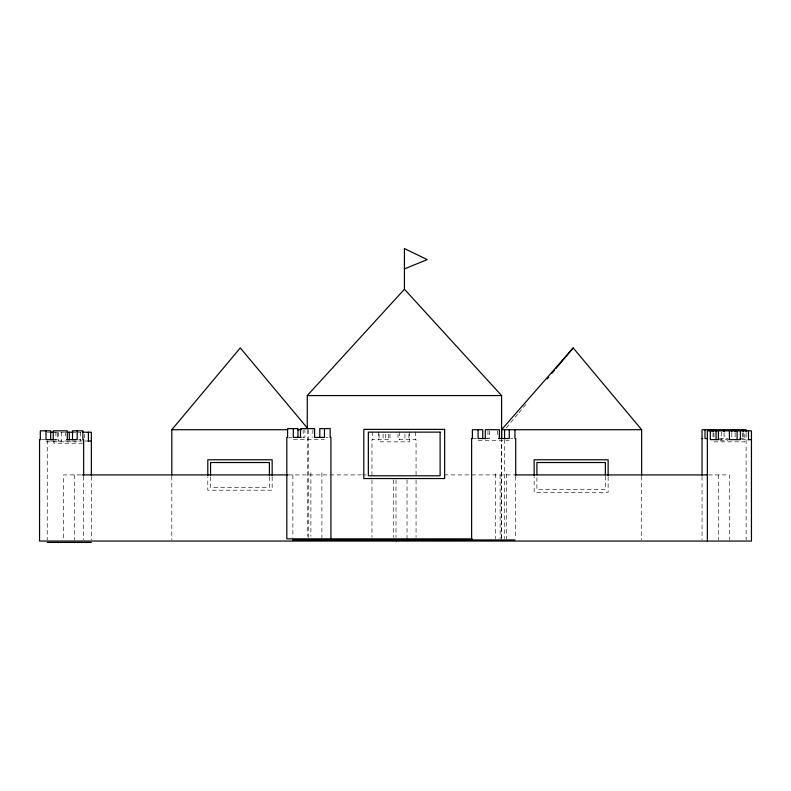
<?xml version="1.0" encoding="UTF-8"?>
<svg xmlns="http://www.w3.org/2000/svg" width="791" height="791" viewBox="0 0 791 791"><rect width="100%" height="100%" fill="white"/><g stroke="black" fill="none" stroke-linecap="round" stroke-linejoin="round"><path stroke-width="0.59" stroke-dasharray="3.96 2.97" d="M506.289 427.832L518.095 413.733M518.886 412.793L527.538 402.451M47.252 432.212L49.457 432.212M53.709 432.212L65.871 432.212M74.225 432.212L76.084 432.212M77.014 432.212L82.6 432.212M288.646 437.413L291.839 437.413M302.696 437.413L304.881 437.413L304.881 429.701M325.912 437.413L328.038 437.413M473.433 438.53L476.637 438.53M486.396 438.53L489.678 438.53L489.678 430.818M510.709 438.53L512.835 438.53M719.523 438.53L728.076 438.53M739.516 438.53L746.131 438.53M41.369 439.638L46.689 439.638M53.234 439.638L57.605 439.638L57.605 431.916M78.635 439.638L80.761 439.638M293.441 439.618L324.31 439.618M718.376 439.638L729.401 439.638M741.572 439.638L748.494 439.638M478.239 440.735L509.097 440.735M720.087 440.735L728.076 440.735M82.659 441.022L47.252 441.022L47.252 539.996M84.736 441.022L88.394 441.022M46.165 441.843L77.034 441.843M713.966 441.843L744.835 441.843L744.835 433.023M82.659 443.227L53.867 443.227L53.867 441.022M80.89 474.907L63.596 474.907L63.596 539.828M288.379 474.907L361.289 474.907M362.515 474.907L366.233 474.907M444.058 474.907L514.496 474.907M708.4 474.907L729.401 474.907L729.401 539.828M746.131 433.023L746.131 539.946M743.174 433.023L743.174 438.53M742.769 433.023L742.769 439.638M735.106 433.023L735.106 438.53M731.804 433.023L731.804 438.53M724.081 433.023L724.081 438.53M721.689 431.916L721.689 439.638M718.376 474.907L718.376 539.946M713.966 433.023L713.966 438.53M713.067 433.023L713.067 438.53M702.042 476.409L702.042 539.946M641.63 476.261L641.63 539.946M608.131 476.666L608.131 492.358L534.152 492.358L534.152 476.666M605.372 476.063L605.372 489.599L536.901 489.599L536.901 476.063M515.712 476.409L515.712 538.73M506.685 473.809L506.685 538.849M504.717 439.509L504.717 538.72M500.12 474.907L500.12 538.72M497.668 430.818L497.668 437.433M495.66 473.809L495.66 538.72M487.958 430.818L487.958 438.53M416.056 475.075L416.056 439.638L398.002 439.638L398.002 434.121M416.056 479.959L416.056 537.386M415.305 431.916L415.305 439.638M409.6 431.916L409.6 439.638M409.441 439.638L409.441 441.843L378.573 441.843L378.573 439.638M408.917 434.121L408.917 439.638M407.029 479.821L407.029 539.946M404.923 434.121L404.923 439.638M399.712 431.916L399.712 439.638M396.004 479.811L396.004 537.376M393.364 479.811L393.364 537.376M390.012 434.121L390.012 439.638L371.958 439.638L371.958 475.075M388.302 434.121L388.302 439.638M385.642 434.121L385.642 439.638M383.091 434.121L383.091 439.638M379.097 434.121L379.097 439.638M378.414 431.916L378.414 439.638M372.709 431.916L372.709 439.638M371.958 479.959L371.958 537.386M321.897 472.692L321.897 537.722M312.87 429.701L312.87 437.413M310.873 472.692L310.873 536.377M308.727 429.711L308.727 537.494M307.274 430.156L307.274 536.397M303.171 429.701L303.171 437.413M292.878 474.907L292.878 537.494M272.163 476.805L272.163 490.193L207.796 490.193L207.796 476.805M269.415 476.755L269.415 487.434L210.544 487.434L210.544 476.755M171.815 476.261L171.815 539.946M91.341 476.459L91.341 539.996M84.736 434.417L84.736 437.72M83.648 476.291L83.648 539.828M80.326 432.212L80.326 441.022M74.611 474.907L74.611 539.946M65.594 431.916L65.594 438.53M61.579 432.212L61.579 441.022M58.277 432.212L58.277 441.022M55.894 431.916L55.934 441.022M501.593 538.869L501.593 439.529L501.543 538.869"/><path stroke-width="1.19" d="M171.815 475.035L171.815 429.711L240.266 347.921L307.155 427.832M547.214 378.948L548.786 377.07M551.93 373.303L554.293 370.485M555.865 368.606L573.178 347.921L641.63 429.711L641.63 475.035M404.428 268.9L427.249 259.606L404.428 248.562L404.428 289.239L501.593 395.569L501.593 438.303L501.543 429.711L573.178 347.921M307.274 428.92L307.274 395.569L404.428 289.239M307.274 395.569L501.593 395.569M171.815 429.711L287.756 429.711M297.624 429.711L301.322 429.711M501.543 429.711L641.63 429.711M50.209 432.212L53.867 432.212M67.017 432.212L73.296 432.212M82.6 432.212L91.341 432.212L91.341 475.243M301.163 437.413L293.283 437.413L293.283 428.593M485.951 438.53L478.08 438.53L478.08 429.711M498.597 438.53L509.256 438.53L509.256 429.711M702.042 438.53L702.794 438.53M707.332 438.53L704.989 438.53L704.989 429.711M53.877 439.638L46.007 439.638L46.007 430.818M66.523 439.638L77.182 439.638L77.182 430.818M718.495 439.638L710.308 439.638L710.308 430.818M748.148 439.638L751.45 439.638M88.038 441.022L91.341 441.022M82.086 474.907L287.944 474.907M514.911 474.907L707.283 474.907M472.079 538.869L286.826 538.829L286.826 437.413L287.578 437.413L287.578 428.593L297.96 428.593L297.96 437.413M292.69 539.946L514.961 539.946M47.252 542.438L91.341 542.438M748.494 430.818L748.494 439.638M746.131 431.916L746.131 429.711L702.042 429.711L702.042 475.193M743.174 429.711L743.174 431.916M740.425 430.818L740.425 439.638L729.401 439.638L729.401 430.818M737.123 430.818L737.123 439.638M735.106 429.711L735.106 431.916M731.804 429.711L731.804 431.916M724.081 429.711L724.081 431.916M718.376 430.818L718.376 439.638M716.043 430.818L716.043 439.638M713.067 429.711L713.067 431.916M710.723 429.711L710.723 431.916M707.352 541.054L707.352 430.818L751.45 430.818L751.45 541.054L39.55 541.054L39.55 439.638L40.301 439.638L40.301 430.818L50.683 430.818L50.683 439.638M608.131 475.46L608.131 459.769L534.152 459.769L534.152 475.46M605.372 474.827L605.372 462.527L536.901 462.527L536.901 474.827M515.712 475.193L515.712 438.53L514.961 438.53L514.961 429.711M504.579 429.711L504.579 438.53M499.378 438.53L499.378 429.711L485.308 429.711L485.308 438.53M482.757 438.53L482.757 429.711L472.375 429.711L472.375 438.53L471.624 438.53L471.624 539.946M396.499 539.946L396.499 541.054M330.925 538.829L330.925 437.413L330.173 437.413L330.173 428.593L319.791 428.593L319.791 437.413M324.468 428.593L324.468 437.413L314.581 437.413L314.581 428.593L300.511 428.593L300.511 437.413M272.163 475.589L272.163 459.769L207.796 459.769L207.796 475.589M269.415 475.569L269.415 462.527L210.544 462.527L210.544 475.569M88.394 432.212L88.394 441.022M83.648 475.075L83.648 439.638L82.897 439.638L82.897 430.818L72.505 430.818L72.505 439.638M69.301 432.212L69.301 439.925M67.304 439.638L67.304 430.818L53.234 430.818L53.234 439.638M444.641 429.375L363.811 429.375L363.811 478.545L444.641 478.545L444.641 429.375M440.112 432.133L368.349 432.133L368.349 475.786L440.112 475.786L440.112 432.133"/></g></svg>
